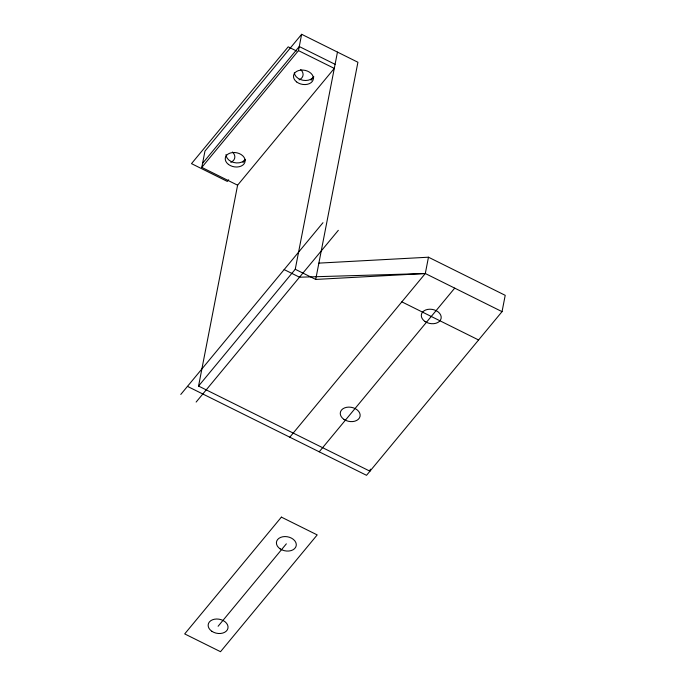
<?xml version="1.0" encoding="UTF-8"?>
<svg xmlns="http://www.w3.org/2000/svg" width="686" height="686" viewBox="0 0 686 686"><rect width="100%" height="100%" fill="white"/><g stroke="black" fill="none" stroke-linecap="round" stroke-linejoin="round"><path stroke-width="1.03" d="M370.346 469.155L369.951 471.196L198.554 386.064L237.605 185.194L201.787 167.401L204.96 151.091L301.643 34.3L357.921 62.255L315.706 279.434L425.303 273.517L502.041 311.641L366.538 475.312L187.467 386.372M201.787 167.401L298.479 50.618L301.643 34.3M198.554 386.064L295.246 269.272L337.461 52.085M289.792 437.196L425.303 273.517L428.467 257.207L318.879 263.124M502.041 311.641L505.213 295.323L428.467 257.207M202.576 163.328L299.268 46.537L335.085 64.321M228.67 179.775L227.306 181.421L191.497 163.637L288.18 46.845L296.661 51.056M242.964 162.505L245.013 160.044M311.058 80.262L313.785 76.969M237.605 185.194L334.288 68.403L298.479 50.618M180.787 394.441L322.977 222.693M196.136 402.065L338.327 230.316M319.213 451.808L454.715 288.129M218.105 626.267L286.354 543.827M425.303 273.517L299.508 277.204L284.158 269.581M401.842 301.857L478.579 339.973M295.246 269.272L315.706 279.434M245.082 159.461A10.041 7.134 11 0 1 233.78 162.496A10.041 7.134 11 0 1 226.037 154.522M313.665 76.429A10.041 7.134 11 0 1 302.98 80.271A10.041 7.134 11 0 1 294.311 72.819M300.717 69.586A10.041 7.134 11 0 1 299.053 79.902M232.468 152.026A10.041 7.134 11 0 1 230.805 162.342M281.389 517.124L184.697 633.915L220.515 651.7L317.198 534.909L281.389 517.124M344.003 419.412A10.041 7.134 11 0 0 360.047 416.376A10.041 7.134 11 0 0 346.584 407.321A10.041 7.134 11 0 0 344.003 419.412M425.046 321.511A10.041 7.134 11 0 0 441.098 318.476A10.041 7.134 11 0 0 427.627 309.42A10.041 7.134 11 0 0 425.046 321.511M228.395 164.374A10.041 7.134 11 0 0 244.885 162.308A10.041 7.134 11 0 0 232.297 152.592A10.041 7.134 11 0 0 228.395 164.374M296.644 81.934A10.041 7.134 11 0 0 313.133 79.868A10.041 7.134 11 0 0 300.545 70.152A10.041 7.134 11 0 0 296.644 81.934M280.145 548.869A10.041 7.134 11 0 0 296.189 545.833A10.041 7.134 11 0 0 282.726 536.778A10.041 7.134 11 0 0 280.145 548.869M211.888 631.309A10.041 7.134 11 0 0 227.941 628.273A10.041 7.134 11 0 0 214.469 619.218A10.041 7.134 11 0 0 211.888 631.309"/></g></svg>
